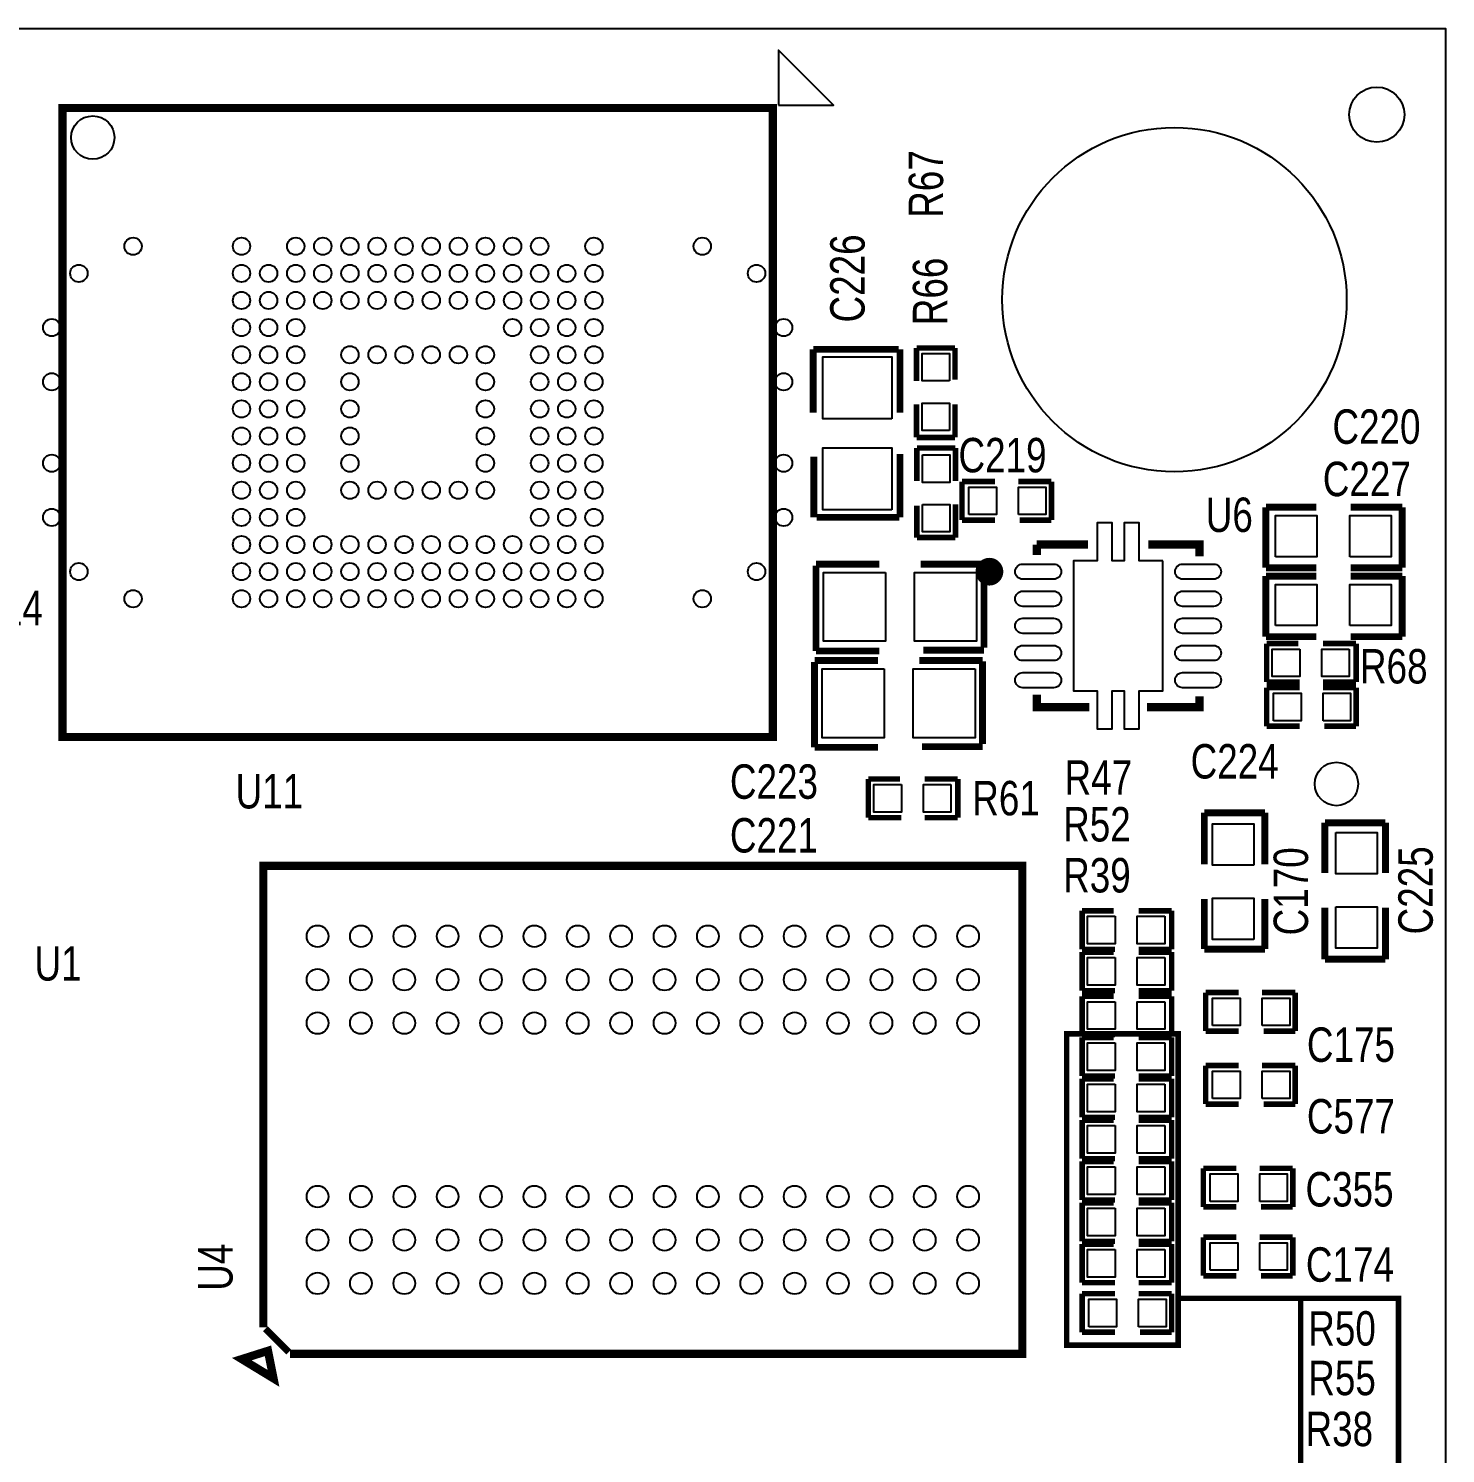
# Model space of a CAD drawing. Extents: x 0 to 80, y 0 to 60.
# Drawn here: x 53.86 to 80, y 33.72 to 60 of the extents above; entities that cross this region are included whole.
import ezdxf

# ---------------------------------------------------------------- set-up
doc = ezdxf.new("R2010")
doc.units = 0
for name, color, linetype in [('BG_OUTLINE', 3, 'CONTINUOUS'), ('BG_SILKSCREEN_TOP', 2, 'CONTINUOUS'), ('PG_SILKSCREEN_TOP', 6, 'CONTINUOUS'), ('PIN_TOP', 7, 'CONTINUOUS'), ('RD_SILKSCREEN_TOP', 8, 'CONTINUOUS')]:
    doc.layers.add(name, color=color, linetype=linetype)

msp = doc.modelspace()

# ---------------------------------------------------------------- linework, layer by layer
at = {"layer": 'BG_OUTLINE'}
msp.add_lwpolyline([(0, 0), (0, 59.99988), (79.99984, 59.99988), (79.99984, 0)], close=True, dxfattribs=at)
at = {"layer": 'BG_SILKSCREEN_TOP', "const_width": 0.1016}
msp.add_lwpolyline([(73.010776, 41.459912), (75.068176, 41.459912), (75.068176, 35.719512), (73.010776, 35.719512)], close=True, dxfattribs=at)
msp.add_lwpolyline([(77.481176, 36.583112), (77.328776, 36.583112), (77.328776, 30.106112), (79.132176, 30.106112), (79.132176, 36.583112), (75.068176, 36.583112), (75.068176, 36.557712)], dxfattribs=at)
at = {"layer": 'PG_SILKSCREEN_TOP'}
msp.add_lwpolyline([(67.693794, 58.585862), (68.709794, 58.585862), (67.693794, 59.601862)], close=True, dxfattribs=at)
at = {"layer": 'PG_SILKSCREEN_TOP', "const_width": 0.1524}
for points in [[(54.491382, 58.5343), (54.491382, 46.93412), (67.591178, 46.93412), (67.591178, 58.5343)], [(58.279792, 35.61461), (57.797192, 35.46221), (58.381392, 35.10661)]]:
    msp.add_lwpolyline(points, close=True, dxfattribs=at)
at = {"layer": 'PG_SILKSCREEN_TOP'}
for points, const_width in [([(68.337176, 52.915312), (68.337176, 54.083712)], 0.127), ([(68.337176, 54.083712), (69.911976, 54.083712)], 0.127), ([(69.937376, 54.083712), (69.937376, 52.915312)], 0.127), ([(70.242176, 53.499512), (70.242176, 54.109112)], 0.1016), ([(70.242176, 54.109112), (70.953376, 54.109112)], 0.1016), ([(70.953376, 54.109112), (70.953376, 53.524912)], 0.1016), ([(70.242176, 52.458112), (70.242176, 53.067712)], 0.1016), ([(70.953376, 52.458112), (70.953376, 53.067712)], 0.1016), ([(70.242176, 52.458112), (70.953376, 52.458112)], 0.1016), ([(70.24878, 52.26431), (70.24878, 51.65471)], 0.1016), ([(70.95998, 52.26431), (70.24878, 52.26431)], 0.1016), ([(70.95998, 52.26431), (70.95998, 51.65471)], 0.1016), ([(68.349876, 52.102512), (68.349876, 50.984912)], 0.127), ([(69.937376, 50.984912), (69.937376, 52.153312)], 0.127), ([(71.080376, 51.645312), (71.689976, 51.645312)], 0.1016), ([(71.080376, 51.645312), (71.080376, 50.934112)], 0.1016), ([(72.121776, 51.645312), (72.731376, 51.645312)], 0.1016), ([(72.731376, 51.645312), (72.731376, 50.934112)], 0.1016), ([(70.24878, 50.61331), (70.24878, 51.19751)], 0.1016), ([(70.95998, 51.22291), (70.95998, 50.61331)], 0.1016), ([(68.400676, 50.984912), (69.924676, 50.984912)], 0.127), ([(71.080376, 50.934112), (71.689976, 50.934112)], 0.1016), ([(72.731376, 50.934112), (72.147176, 50.934112)], 0.1016), ([(76.68768, 51.17211), (76.68768, 50.05451)], 0.127), ([(77.61478, 51.17211), (76.68768, 51.17211)], 0.127), ([(78.24978, 51.17211), (79.20228, 51.17211)], 0.127), ([(79.20228, 51.17211), (79.20228, 50.05451)], 0.127), ([(70.95998, 50.61331), (70.24878, 50.61331)], 0.1016), ([(73.40473, 50.483516), (72.461374, 50.483516)], 0.1524), ([(72.461374, 50.483516), (72.461374, 50.293524)], 0.1524), ([(75.461622, 50.26787), (75.461622, 50.483516), (74.517758, 50.483516)], 0.1524), ([(68.387976, 50.121312), (69.556376, 50.121312)], 0.127), ([(68.387976, 48.521112), (68.387976, 50.095912)], 0.127), ([(71.486776, 50.121312), (70.318376, 50.121312)], 0.127), ([(71.486776, 48.584612), (71.486776, 50.108612)], 0.127), ([(76.68768, 50.05451), (77.61478, 50.05451)], 0.127), ([(76.68768, 49.90211), (76.68768, 48.78451)], 0.127), ([(77.61478, 49.90211), (76.68768, 49.90211)], 0.127), ([(79.20228, 50.05451), (78.24978, 50.05451)], 0.127), ([(78.24978, 49.90211), (79.20228, 49.90211)], 0.127), ([(79.20228, 49.90211), (79.20228, 48.78451)], 0.127), ([(76.68768, 48.78451), (77.61478, 48.78451)], 0.127), ([(76.70038, 47.94631), (76.70038, 48.65751)], 0.1016), ([(76.70038, 48.65751), (77.28458, 48.65751)], 0.1016), ([(78.35138, 48.65751), (77.74178, 48.65751)], 0.1016), ([(79.20228, 48.78451), (78.24978, 48.78451)], 0.127), ([(78.35138, 47.94631), (78.35138, 48.65751)], 0.1016), ([(68.362576, 48.343312), (69.530976, 48.343312)], 0.127), ([(68.362576, 46.743112), (68.362576, 48.317912)], 0.127), ([(69.556376, 48.521112), (68.387976, 48.521112)], 0.127), ([(71.461376, 48.343312), (70.292976, 48.343312)], 0.127), ([(70.369176, 48.533812), (71.486776, 48.533812)], 0.127), ([(71.461376, 46.806612), (71.461376, 48.330612)], 0.127), ([(77.30998, 47.94631), (76.70038, 47.94631)], 0.1016), ([(76.70038, 47.84471), (77.30998, 47.84471)], 0.1016), ([(76.70038, 47.84471), (76.70038, 47.13351)], 0.1016), ([(78.35138, 47.94631), (77.74178, 47.94631)], 0.1016), ([(77.74178, 47.84471), (78.35138, 47.84471)], 0.1016), ([(78.35138, 47.84471), (78.35138, 47.13351)], 0.1016), ([(72.461374, 47.71644), (72.461374, 47.483268), (73.430384, 47.483268)], 0.1524), ([(74.492104, 47.483268), (75.461622, 47.483268), (75.461622, 47.68215)], 0.1524), ([(76.70038, 47.13351), (77.30998, 47.13351)], 0.1016), ([(78.35138, 47.13351), (77.76718, 47.13351)], 0.1016), ([(69.530976, 46.743112), (68.362576, 46.743112)], 0.127), ([(70.343776, 46.755812), (71.461376, 46.755812)], 0.127), ([(69.353176, 45.447712), (69.353176, 46.158912)], 0.1016), ([(69.353176, 46.158912), (69.937376, 46.158912)], 0.1016), ([(71.004176, 46.158912), (70.394576, 46.158912)], 0.1016), ([(71.004176, 45.447712), (71.004176, 46.158912)], 0.1016), ([(69.962776, 45.447712), (69.353176, 45.447712)], 0.1016), ([(71.004176, 45.447712), (70.394576, 45.447712)], 0.1016), ([(75.550776, 45.536612), (76.668376, 45.536612)], 0.127), ([(75.550776, 44.584112), (75.550776, 45.536612)], 0.127), ([(76.668376, 45.536612), (76.668376, 44.584112)], 0.127), ([(77.7748, 45.3517), (77.7748, 44.4246)], 0.127), ([(78.8924, 45.3517), (77.7748, 45.3517)], 0.127), ([(78.8924, 44.4246), (78.8924, 45.3517)], 0.127), ([(58.194194, 36.04641), (58.194194, 44.55922), (72.194166, 44.55922), (72.194166, 35.559238), (58.686192, 35.559238)], 0.1524), ([(75.550776, 43.949112), (75.550776, 43.022012)], 0.127), ([(76.668376, 43.022012), (76.668376, 43.949112)], 0.127), ([(73.29678, 43.01871), (73.29678, 43.72991)], 0.1016), ([(73.29678, 43.72991), (73.88098, 43.72991)], 0.1016), ([(74.94778, 43.72991), (74.33818, 43.72991)], 0.1016), ([(74.94778, 43.01871), (74.94778, 43.72991)], 0.1016), ([(77.7748, 42.8371), (77.7748, 43.7896)], 0.127), ([(78.8924, 43.7896), (78.8924, 42.8371)], 0.127), ([(73.90638, 43.01871), (73.29678, 43.01871)], 0.1016), ([(73.29678, 42.25671), (73.29678, 42.96791)], 0.1016), ([(73.29678, 42.96791), (73.88098, 42.96791)], 0.1016), ([(74.94778, 43.01871), (74.33818, 43.01871)], 0.1016), ([(74.94778, 42.96791), (74.33818, 42.96791)], 0.1016), ([(74.94778, 42.25671), (74.94778, 42.96791)], 0.1016), ([(75.550776, 43.022012), (76.668376, 43.022012)], 0.127), ([(78.8924, 42.8371), (77.7748, 42.8371)], 0.127), ([(73.90638, 42.25671), (73.29678, 42.25671)], 0.1016), ([(73.29678, 41.44391), (73.29678, 42.15511)], 0.1016), ([(73.29678, 42.15511), (73.88098, 42.15511)], 0.1016), ([(74.94778, 42.25671), (74.33818, 42.25671)], 0.1016), ([(74.94778, 42.15511), (74.33818, 42.15511)], 0.1016), ([(74.94778, 41.44391), (74.94778, 42.15511)], 0.1016), ([(75.576176, 42.221912), (76.185776, 42.221912)], 0.1016), ([(75.576176, 42.221912), (75.576176, 41.510712)], 0.1016), ([(76.617576, 42.221912), (77.227176, 42.221912)], 0.1016), ([(77.227176, 42.221912), (77.227176, 41.510712)], 0.1016), ([(75.576176, 41.510712), (76.185776, 41.510712)], 0.1016), ([(77.227176, 41.510712), (76.642976, 41.510712)], 0.1016), ([(73.90638, 41.44391), (73.29678, 41.44391)], 0.1016), ([(73.29678, 40.68191), (73.29678, 41.39311)], 0.1016), ([(73.29678, 41.39311), (73.88098, 41.39311)], 0.1016), ([(74.94778, 41.44391), (74.33818, 41.44391)], 0.1016), ([(74.94778, 41.39311), (74.33818, 41.39311)], 0.1016), ([(74.94778, 40.68191), (74.94778, 41.39311)], 0.1016), ([(73.90638, 40.68191), (73.29678, 40.68191)], 0.1016), ([(74.94778, 40.68191), (74.33818, 40.68191)], 0.1016), ([(75.576176, 40.875712), (76.185776, 40.875712)], 0.1016), ([(75.576176, 40.875712), (75.576176, 40.164512)], 0.1016), ([(76.617576, 40.875712), (77.227176, 40.875712)], 0.1016), ([(77.227176, 40.875712), (77.227176, 40.164512)], 0.1016), ([(73.29678, 39.91991), (73.29678, 40.63111)], 0.1016), ([(73.29678, 40.63111), (73.88098, 40.63111)], 0.1016), ([(74.94778, 40.63111), (74.33818, 40.63111)], 0.1016), ([(74.94778, 39.91991), (74.94778, 40.63111)], 0.1016), ([(75.576176, 40.164512), (76.185776, 40.164512)], 0.1016), ([(77.227176, 40.164512), (76.642976, 40.164512)], 0.1016), ([(73.90638, 39.91991), (73.29678, 39.91991)], 0.1016), ([(74.94778, 39.91991), (74.33818, 39.91991)], 0.1016), ([(73.29678, 39.15791), (73.29678, 39.86911)], 0.1016), ([(73.29678, 39.86911), (73.88098, 39.86911)], 0.1016), ([(74.94778, 39.86911), (74.33818, 39.86911)], 0.1016), ([(74.94778, 39.15791), (74.94778, 39.86911)], 0.1016), ([(73.90638, 39.15791), (73.29678, 39.15791)], 0.1016), ([(73.29678, 38.39591), (73.29678, 39.10711)], 0.1016), ([(73.29678, 39.10711), (73.88098, 39.10711)], 0.1016), ([(74.94778, 39.15791), (74.33818, 39.15791)], 0.1016), ([(74.94778, 39.10711), (74.33818, 39.10711)], 0.1016), ([(74.94778, 38.39591), (74.94778, 39.10711)], 0.1016), ([(75.53198, 38.98011), (76.14158, 38.98011)], 0.1016), ([(75.53198, 38.98011), (75.53198, 38.26891)], 0.1016), ([(76.57338, 38.98011), (77.18298, 38.98011)], 0.1016), ([(77.18298, 38.98011), (77.18298, 38.26891)], 0.1016), ([(73.90638, 38.39591), (73.29678, 38.39591)], 0.1016), ([(73.29678, 37.63391), (73.29678, 38.34511)], 0.1016), ([(73.29678, 38.34511), (73.88098, 38.34511)], 0.1016), ([(74.94778, 38.39591), (74.33818, 38.39591)], 0.1016), ([(74.94778, 38.34511), (74.33818, 38.34511)], 0.1016), ([(74.94778, 37.63391), (74.94778, 38.34511)], 0.1016), ([(75.53198, 38.26891), (76.14158, 38.26891)], 0.1016), ([(77.18298, 38.26891), (76.59878, 38.26891)], 0.1016), ([(73.90638, 37.63391), (73.29678, 37.63391)], 0.1016), ([(73.29678, 36.87191), (73.29678, 37.58311)], 0.1016), ([(73.29678, 37.58311), (73.88098, 37.58311)], 0.1016), ([(74.94778, 37.63391), (74.33818, 37.63391)], 0.1016), ([(74.94778, 37.58311), (74.33818, 37.58311)], 0.1016), ([(74.94778, 36.87191), (74.94778, 37.58311)], 0.1016), ([(75.53198, 37.71011), (76.14158, 37.71011)], 0.1016), ([(75.53198, 37.71011), (75.53198, 36.99891)], 0.1016), ([(76.57338, 37.71011), (77.18298, 37.71011)], 0.1016), ([(77.18298, 37.71011), (77.18298, 36.99891)], 0.1016), ([(73.90638, 36.87191), (73.29678, 36.87191)], 0.1016), ([(74.94778, 36.87191), (74.33818, 36.87191)], 0.1016), ([(75.53198, 36.99891), (76.14158, 36.99891)], 0.1016), ([(77.18298, 36.99891), (76.59878, 36.99891)], 0.1016), ([(73.29678, 36.66871), (73.90638, 36.66871)], 0.1016), ([(73.29678, 36.66871), (73.29678, 35.95751)], 0.1016), ([(74.33818, 36.66871), (74.94778, 36.66871)], 0.1016), ([(74.94778, 36.66871), (74.94778, 35.95751)], 0.1016), ([(58.660792, 35.592512), (58.23077, 36.022788)], 0.127), ([(73.29678, 35.95751), (73.90638, 35.95751)], 0.1016), ([(74.94778, 35.95751), (74.36358, 35.95751)], 0.1016)]:
    msp.add_lwpolyline(points, dxfattribs=dict(at, const_width=const_width))
at = {"layer": 'PG_SILKSCREEN_TOP', "const_width": 0.254}
msp.add_lwpolyline([(71.71563, 49.983136, 1), (71.458582, 49.983136, 1)], format="xyb", close=True, dxfattribs=at)
at = {"layer": 'PIN_TOP'}
for points in [[(69.784976, 52.801012), (68.514976, 52.801012), (68.514976, 53.944012), (69.784976, 53.944012)], [(70.851776, 53.499512), (70.343776, 53.499512), (70.343776, 54.007512), (70.851776, 54.007512)], [(70.851776, 52.585112), (70.343776, 52.585112), (70.343776, 53.093112), (70.851776, 53.093112)], [(69.784976, 51.124612), (68.514976, 51.124612), (68.514976, 52.267612), (69.784976, 52.267612)], [(70.35038, 52.13731), (70.85838, 52.13731), (70.85838, 51.62931), (70.35038, 51.62931)], [(71.207376, 51.035712), (71.207376, 51.543712), (71.715376, 51.543712), (71.715376, 51.035712)], [(72.121776, 51.035712), (72.121776, 51.543712), (72.629776, 51.543712), (72.629776, 51.035712)], [(70.35038, 51.22291), (70.85838, 51.22291), (70.85838, 50.71491), (70.35038, 50.71491)], [(76.86548, 50.25771), (76.86548, 51.01971), (77.62748, 51.01971), (77.62748, 50.25771)], [(78.23708, 50.25771), (78.23708, 51.01971), (78.99908, 51.01971), (78.99908, 50.25771)], [(74.78649, 50.183288), (74.351388, 50.183288), (74.351388, 50.883312), (74.07148, 50.883312), (74.07148, 50.183288), (73.851516, 50.183288), (73.851516, 50.883312), (73.571608, 50.883312), (73.571608, 50.183288), (73.136506, 50.183288), (73.136506, 47.783496), (73.571608, 47.783496), (73.571608, 47.083472), (73.851516, 47.083472), (73.851516, 47.783496), (74.07148, 47.783496), (74.07148, 47.083472), (74.351388, 47.083472), (74.351388, 47.783496), (74.78649, 47.783496)], [(69.670676, 49.968912), (69.670676, 48.698912), (68.527676, 48.698912), (68.527676, 49.968912)], [(71.347076, 49.968912), (71.347076, 48.698912), (70.204076, 48.698912), (70.204076, 49.968912)], [(76.86548, 48.98771), (76.86548, 49.74971), (77.62748, 49.74971), (77.62748, 48.98771)], [(78.23708, 48.98771), (78.23708, 49.74971), (78.99908, 49.74971), (78.99908, 48.98771)], [(77.30998, 48.55591), (77.30998, 48.04791), (76.80198, 48.04791), (76.80198, 48.55591)], [(78.22438, 48.55591), (78.22438, 48.04791), (77.71638, 48.04791), (77.71638, 48.55591)], [(69.645276, 48.190912), (69.645276, 46.920912), (68.502276, 46.920912), (68.502276, 48.190912)], [(71.321676, 48.190912), (71.321676, 46.920912), (70.178676, 46.920912), (70.178676, 48.190912)], [(76.82738, 47.23511), (76.82738, 47.74311), (77.33538, 47.74311), (77.33538, 47.23511)], [(77.74178, 47.23511), (77.74178, 47.74311), (78.24978, 47.74311), (78.24978, 47.23511)], [(69.962776, 46.057312), (69.962776, 45.549312), (69.454776, 45.549312), (69.454776, 46.057312)], [(70.877176, 46.057312), (70.877176, 45.549312), (70.369176, 45.549312), (70.369176, 46.057312)], [(76.465176, 44.571412), (75.703176, 44.571412), (75.703176, 45.333412), (76.465176, 45.333412)], [(77.978, 45.1739), (78.74, 45.1739), (78.74, 44.4119), (77.978, 44.4119)], [(76.465176, 43.199812), (75.703176, 43.199812), (75.703176, 43.961812), (76.465176, 43.961812)], [(73.90638, 43.62831), (73.90638, 43.12031), (73.39838, 43.12031), (73.39838, 43.62831)], [(74.82078, 43.62831), (74.82078, 43.12031), (74.31278, 43.12031), (74.31278, 43.62831)], [(77.978, 43.8023), (78.74, 43.8023), (78.74, 43.0403), (77.978, 43.0403)], [(73.90638, 42.86631), (73.90638, 42.35831), (73.39838, 42.35831), (73.39838, 42.86631)], [(74.82078, 42.86631), (74.82078, 42.35831), (74.31278, 42.35831), (74.31278, 42.86631)], [(73.90638, 42.05351), (73.90638, 41.54551), (73.39838, 41.54551), (73.39838, 42.05351)], [(74.82078, 42.05351), (74.82078, 41.54551), (74.31278, 41.54551), (74.31278, 42.05351)], [(75.703176, 41.612312), (75.703176, 42.120312), (76.211176, 42.120312), (76.211176, 41.612312)], [(76.617576, 41.612312), (76.617576, 42.120312), (77.125576, 42.120312), (77.125576, 41.612312)], [(73.90638, 41.29151), (73.90638, 40.78351), (73.39838, 40.78351), (73.39838, 41.29151)], [(74.82078, 41.29151), (74.82078, 40.78351), (74.31278, 40.78351), (74.31278, 41.29151)], [(75.703176, 40.266112), (75.703176, 40.774112), (76.211176, 40.774112), (76.211176, 40.266112)], [(76.617576, 40.266112), (76.617576, 40.774112), (77.125576, 40.774112), (77.125576, 40.266112)], [(73.90638, 40.52951), (73.90638, 40.02151), (73.39838, 40.02151), (73.39838, 40.52951)], [(74.82078, 40.52951), (74.82078, 40.02151), (74.31278, 40.02151), (74.31278, 40.52951)], [(73.90638, 39.76751), (73.90638, 39.25951), (73.39838, 39.25951), (73.39838, 39.76751)], [(74.82078, 39.76751), (74.82078, 39.25951), (74.31278, 39.25951), (74.31278, 39.76751)], [(73.90638, 39.00551), (73.90638, 38.49751), (73.39838, 38.49751), (73.39838, 39.00551)], [(74.82078, 39.00551), (74.82078, 38.49751), (74.31278, 38.49751), (74.31278, 39.00551)], [(75.65898, 38.37051), (75.65898, 38.87851), (76.16698, 38.87851), (76.16698, 38.37051)], [(76.57338, 38.37051), (76.57338, 38.87851), (77.08138, 38.87851), (77.08138, 38.37051)], [(73.90638, 38.24351), (73.90638, 37.73551), (73.39838, 37.73551), (73.39838, 38.24351)], [(74.82078, 38.24351), (74.82078, 37.73551), (74.31278, 37.73551), (74.31278, 38.24351)], [(75.65898, 37.10051), (75.65898, 37.60851), (76.16698, 37.60851), (76.16698, 37.10051)], [(76.57338, 37.10051), (76.57338, 37.60851), (77.08138, 37.60851), (77.08138, 37.10051)], [(73.90638, 37.48151), (73.90638, 36.97351), (73.39838, 36.97351), (73.39838, 37.48151)], [(74.82078, 37.48151), (74.82078, 36.97351), (74.31278, 36.97351), (74.31278, 37.48151)], [(73.42378, 36.05911), (73.42378, 36.56711), (73.93178, 36.56711), (73.93178, 36.05911)], [(74.33818, 36.05911), (74.33818, 36.56711), (74.84618, 36.56711), (74.84618, 36.05911)]]:
    msp.add_lwpolyline(points, close=True, dxfattribs=at)
for points in [[(72.771508, 49.843309), (72.201532, 49.843309, -1), (72.201532, 50.123471), (72.771508, 50.123471, -1)], [(75.721464, 49.843309), (75.151488, 49.843309, -1), (75.151488, 50.123471), (75.721464, 50.123471, -1)], [(72.771508, 49.343437), (72.201532, 49.343437, -1), (72.201532, 49.623599), (72.771508, 49.623599, -1)], [(75.721464, 49.343437), (75.151488, 49.343437, -1), (75.151488, 49.623599), (75.721464, 49.623599, -1)], [(72.771508, 48.843311), (72.201532, 48.843311, -1), (72.201532, 49.123473), (72.771508, 49.123473, -1)], [(75.721464, 48.843311), (75.151488, 48.843311, -1), (75.151488, 49.123473), (75.721464, 49.123473, -1)], [(72.771508, 48.343185), (72.201532, 48.343185, -1), (72.201532, 48.623347), (72.771508, 48.623347, -1)], [(75.721464, 48.343185), (75.151488, 48.343185, -1), (75.151488, 48.623347), (75.721464, 48.623347, -1)], [(72.771508, 47.843313), (72.201532, 47.843313, -1), (72.201532, 48.123475), (72.771508, 48.123475, -1)], [(75.721464, 47.843313), (75.151488, 47.843313, -1), (75.151488, 48.123475), (75.721464, 48.123475, -1)]]:
    msp.add_lwpolyline(points, format="xyb", close=True, dxfattribs=at)
for centre, radius in [((78.73238, 58.41111), 0.508), ((55.04688, 57.987692), 0.40005), ((74.99985, 54.99989), 3.175), ((55.791354, 55.98414), 0.16002), ((57.79135, 55.98414), 0.16002), ((58.791348, 55.98414), 0.16002), ((59.29122, 55.98414), 0.16002), ((59.791346, 55.98414), 0.16002), ((60.291218, 55.98414), 0.16002), ((60.791344, 55.98414), 0.16002), ((61.291216, 55.98414), 0.16002), ((61.791342, 55.98414), 0.16002), ((62.291214, 55.98414), 0.16002), ((62.79134, 55.98414), 0.16002), ((63.291212, 55.98414), 0.16002), ((64.29121, 55.98414), 0.16002), ((66.291206, 55.98414), 0.16002), ((54.791356, 55.484268), 0.16002), ((57.79135, 55.484268), 0.16002), ((58.291222, 55.484268), 0.16002), ((58.791348, 55.484268), 0.16002), ((59.29122, 55.484268), 0.16002), ((59.791346, 55.484268), 0.16002), ((60.291218, 55.484268), 0.16002), ((60.791344, 55.484268), 0.16002), ((61.291216, 55.484268), 0.16002), ((61.791342, 55.484268), 0.16002), ((62.291214, 55.484268), 0.16002), ((62.79134, 55.484268), 0.16002), ((63.291212, 55.484268), 0.16002), ((63.791338, 55.484268), 0.16002), ((64.29121, 55.484268), 0.16002), ((67.291204, 55.484268), 0.16002), ((57.79135, 54.984142), 0.16002), ((58.291222, 54.984142), 0.16002), ((58.791348, 54.984142), 0.16002), ((59.29122, 54.984142), 0.16002), ((59.791346, 54.984142), 0.16002), ((60.291218, 54.984142), 0.16002), ((60.791344, 54.984142), 0.16002), ((61.291216, 54.984142), 0.16002), ((61.791342, 54.984142), 0.16002), ((62.291214, 54.984142), 0.16002), ((62.79134, 54.984142), 0.16002), ((63.291212, 54.984142), 0.16002), ((63.791338, 54.984142), 0.16002), ((64.29121, 54.984142), 0.16002), ((54.29123, 54.48427), 0.16002), ((57.79135, 54.48427), 0.16002), ((58.291222, 54.48427), 0.16002), ((58.791348, 54.48427), 0.16002), ((62.79134, 54.48427), 0.16002), ((63.291212, 54.48427), 0.16002), ((63.791338, 54.48427), 0.16002), ((64.29121, 54.48427), 0.16002), ((67.79133, 54.48427), 0.16002), ((57.79135, 53.984144), 0.16002), ((58.291222, 53.984144), 0.16002), ((58.791348, 53.984144), 0.16002), ((59.791346, 53.984144), 0.16002), ((60.291218, 53.984144), 0.16002), ((60.791344, 53.984144), 0.16002), ((61.291216, 53.984144), 0.16002), ((61.791342, 53.984144), 0.16002), ((62.291214, 53.984144), 0.16002), ((63.291212, 53.984144), 0.16002), ((63.791338, 53.984144), 0.16002), ((64.29121, 53.984144), 0.16002), ((54.29123, 53.484272), 0.16002), ((57.79135, 53.484272), 0.16002), ((58.291222, 53.484272), 0.16002), ((58.791348, 53.484272), 0.16002), ((59.791346, 53.484272), 0.16002), ((62.291214, 53.484272), 0.16002), ((63.291212, 53.484272), 0.16002), ((63.791338, 53.484272), 0.16002), ((64.29121, 53.484272), 0.16002), ((67.79133, 53.484272), 0.16002), ((57.79135, 52.984146), 0.16002), ((58.291222, 52.984146), 0.16002), ((58.791348, 52.984146), 0.16002), ((59.791346, 52.984146), 0.16002), ((62.291214, 52.984146), 0.16002), ((63.291212, 52.984146), 0.16002), ((63.791338, 52.984146), 0.16002), ((64.29121, 52.984146), 0.16002), ((57.79135, 52.484274), 0.16002), ((58.291222, 52.484274), 0.16002), ((58.791348, 52.484274), 0.16002), ((59.791346, 52.484274), 0.16002), ((62.291214, 52.484274), 0.16002), ((63.291212, 52.484274), 0.16002), ((63.791338, 52.484274), 0.16002), ((64.29121, 52.484274), 0.16002), ((54.29123, 51.984148), 0.16002), ((57.79135, 51.984148), 0.16002), ((58.291222, 51.984148), 0.16002), ((58.791348, 51.984148), 0.16002), ((59.791346, 51.984148), 0.16002), ((62.291214, 51.984148), 0.16002), ((63.291212, 51.984148), 0.16002), ((63.791338, 51.984148), 0.16002), ((64.29121, 51.984148), 0.16002), ((67.79133, 51.984148), 0.16002), ((57.79135, 51.484276), 0.16002), ((58.291222, 51.484276), 0.16002), ((58.791348, 51.484276), 0.16002), ((59.791346, 51.484276), 0.16002), ((60.291218, 51.484276), 0.16002), ((60.791344, 51.484276), 0.16002), ((61.291216, 51.484276), 0.16002), ((61.791342, 51.484276), 0.16002), ((62.291214, 51.484276), 0.16002), ((63.291212, 51.484276), 0.16002), ((63.791338, 51.484276), 0.16002), ((64.29121, 51.484276), 0.16002), ((54.29123, 50.98415), 0.16002), ((57.79135, 50.98415), 0.16002), ((58.291222, 50.98415), 0.16002), ((58.791348, 50.98415), 0.16002), ((63.291212, 50.98415), 0.16002), ((63.791338, 50.98415), 0.16002), ((64.29121, 50.98415), 0.16002), ((67.79133, 50.98415), 0.16002), ((57.79135, 50.484278), 0.16002), ((58.291222, 50.484278), 0.16002), ((58.791348, 50.484278), 0.16002), ((59.29122, 50.484278), 0.16002), ((59.791346, 50.484278), 0.16002), ((60.291218, 50.484278), 0.16002), ((60.791344, 50.484278), 0.16002), ((61.291216, 50.484278), 0.16002), ((61.791342, 50.484278), 0.16002), ((62.291214, 50.484278), 0.16002), ((62.79134, 50.484278), 0.16002), ((63.291212, 50.484278), 0.16002), ((63.791338, 50.484278), 0.16002), ((64.29121, 50.484278), 0.16002), ((54.791356, 49.984152), 0.16002), ((57.79135, 49.984152), 0.16002), ((58.291222, 49.984152), 0.16002), ((58.791348, 49.984152), 0.16002), ((59.29122, 49.984152), 0.16002), ((59.791346, 49.984152), 0.16002), ((60.291218, 49.984152), 0.16002), ((60.791344, 49.984152), 0.16002), ((61.291216, 49.984152), 0.16002), ((61.791342, 49.984152), 0.16002), ((62.291214, 49.984152), 0.16002), ((62.79134, 49.984152), 0.16002), ((63.291212, 49.984152), 0.16002), ((63.791338, 49.984152), 0.16002), ((64.29121, 49.984152), 0.16002), ((67.291204, 49.984152), 0.16002), ((55.791354, 49.48428), 0.16002), ((57.79135, 49.48428), 0.16002), ((58.291222, 49.48428), 0.16002), ((58.791348, 49.48428), 0.16002), ((59.29122, 49.48428), 0.16002), ((59.791346, 49.48428), 0.16002), ((60.291218, 49.48428), 0.16002), ((60.791344, 49.48428), 0.16002), ((61.291216, 49.48428), 0.16002), ((61.791342, 49.48428), 0.16002), ((62.291214, 49.48428), 0.16002), ((62.79134, 49.48428), 0.16002), ((63.291212, 49.48428), 0.16002), ((63.791338, 49.48428), 0.16002), ((64.29121, 49.48428), 0.16002), ((66.291206, 49.48428), 0.16002), ((77.987652, 46.06798), 0.40005), ((59.194192, 43.259248), 0.200025), ((59.994292, 43.259248), 0.200025), ((60.794138, 43.259248), 0.200025), ((61.594238, 43.259248), 0.200025), ((62.394084, 43.259248), 0.200025), ((63.194184, 43.259248), 0.200025), ((63.994284, 43.259248), 0.200025), ((64.79413, 43.259248), 0.200025), ((65.59423, 43.259248), 0.200025), ((66.394076, 43.259248), 0.200025), ((67.194176, 43.259248), 0.200025), ((67.994276, 43.259248), 0.200025), ((68.794122, 43.259248), 0.200025), ((69.594222, 43.259248), 0.200025), ((70.394068, 43.259248), 0.200025), ((71.194168, 43.259248), 0.200025), ((59.194192, 42.459148), 0.200025), ((59.994292, 42.459148), 0.200025), ((60.794138, 42.459148), 0.200025), ((61.594238, 42.459148), 0.200025), ((62.394084, 42.459148), 0.200025), ((63.194184, 42.459148), 0.200025), ((63.994284, 42.459148), 0.200025), ((64.79413, 42.459148), 0.200025), ((65.59423, 42.459148), 0.200025), ((66.394076, 42.459148), 0.200025), ((67.194176, 42.459148), 0.200025), ((67.994276, 42.459148), 0.200025), ((68.794122, 42.459148), 0.200025), ((69.594222, 42.459148), 0.200025), ((70.394068, 42.459148), 0.200025), ((71.194168, 42.459148), 0.200025), ((59.194192, 41.659302), 0.200025), ((59.994292, 41.659302), 0.200025), ((60.794138, 41.659302), 0.200025), ((61.594238, 41.659302), 0.200025), ((62.394084, 41.659302), 0.200025), ((63.194184, 41.659302), 0.200025), ((63.994284, 41.659302), 0.200025), ((64.79413, 41.659302), 0.200025), ((65.59423, 41.659302), 0.200025), ((66.394076, 41.659302), 0.200025), ((67.194176, 41.659302), 0.200025), ((67.994276, 41.659302), 0.200025), ((68.794122, 41.659302), 0.200025), ((69.594222, 41.659302), 0.200025), ((70.394068, 41.659302), 0.200025), ((71.194168, 41.659302), 0.200025), ((59.194192, 38.459156), 0.200025), ((59.994292, 38.459156), 0.200025), ((60.794138, 38.459156), 0.200025), ((61.594238, 38.459156), 0.200025), ((62.394084, 38.459156), 0.200025), ((63.194184, 38.459156), 0.200025), ((63.994284, 38.459156), 0.200025), ((64.79413, 38.459156), 0.200025), ((65.59423, 38.459156), 0.200025), ((66.394076, 38.459156), 0.200025), ((67.194176, 38.459156), 0.200025), ((67.994276, 38.459156), 0.200025), ((68.794122, 38.459156), 0.200025), ((69.594222, 38.459156), 0.200025), ((70.394068, 38.459156), 0.200025), ((71.194168, 38.459156), 0.200025), ((59.194192, 37.65931), 0.200025), ((59.994292, 37.65931), 0.200025), ((60.794138, 37.65931), 0.200025), ((61.594238, 37.65931), 0.200025), ((62.394084, 37.65931), 0.200025), ((63.194184, 37.65931), 0.200025), ((63.994284, 37.65931), 0.200025), ((64.79413, 37.65931), 0.200025), ((65.59423, 37.65931), 0.200025), ((66.394076, 37.65931), 0.200025), ((67.194176, 37.65931), 0.200025), ((67.994276, 37.65931), 0.200025), ((68.794122, 37.65931), 0.200025), ((69.594222, 37.65931), 0.200025), ((70.394068, 37.65931), 0.200025), ((71.194168, 37.65931), 0.200025), ((59.194192, 36.85921), 0.200025), ((59.994292, 36.85921), 0.200025), ((60.794138, 36.85921), 0.200025), ((61.594238, 36.85921), 0.200025), ((62.394084, 36.85921), 0.200025), ((63.194184, 36.85921), 0.200025), ((63.994284, 36.85921), 0.200025), ((64.79413, 36.85921), 0.200025), ((65.59423, 36.85921), 0.200025), ((66.394076, 36.85921), 0.200025), ((67.194176, 36.85921), 0.200025), ((67.994276, 36.85921), 0.200025), ((68.794122, 36.85921), 0.200025), ((69.594222, 36.85921), 0.200025), ((70.394068, 36.85921), 0.200025), ((71.194168, 36.85921), 0.200025)]:
    msp.add_circle(centre, radius, dxfattribs=at)

# ---------------------------------------------------------------- texts
at = {"layer": 'RD_SILKSCREEN_TOP', "width": 0.8}
for s, p in [('R67', (70.733412, 56.509412)), ('C226', (69.285358, 54.579012)), ('R66', (70.809358, 54.528212)), ('C170', (77.464412, 43.276012)), ('C225', (79.764382, 43.2943)), ('U4', (57.626758, 36.722812))]:
    msp.add_text(s, height=0.635, rotation=90, dxfattribs=at).set_placement(p)
for s, p in [('C220', (77.9145, 52.341018)), ('C219', (71.016876, 51.81473)), ('C227', (77.7367, 51.375818)), ('U6', (75.5777, 50.715418)), ('U14', (52.881276, 48.99533)), ('R68', (78.4225, 47.921418)), ('C224', (75.2983, 46.168818)), ('U11', (57.681876, 45.61713)), ('C223', (66.800476, 45.79493)), ('R47', (72.972676, 45.87113)), ('R61', (71.270876, 45.49013)), ('R52', (72.947276, 45.00753)), ('C221', (66.800476, 44.80433)), ('R39', (72.947276, 44.06773)), ('U1', (53.973476, 42.44213)), ('C175', (77.443076, 40.94353)), ('C577', (77.443076, 39.62273)), ('C355', (77.417676, 38.27653)), ('C174', (77.42428, 36.888928)), ('R50', (77.468476, 35.71113)), ('R55', (77.468476, 34.79673)), ('R38', (77.417676, 33.85693))]:
    msp.add_text(s, height=0.635, dxfattribs=at).set_placement(p)

doc.saveas('drawing.dxf')
